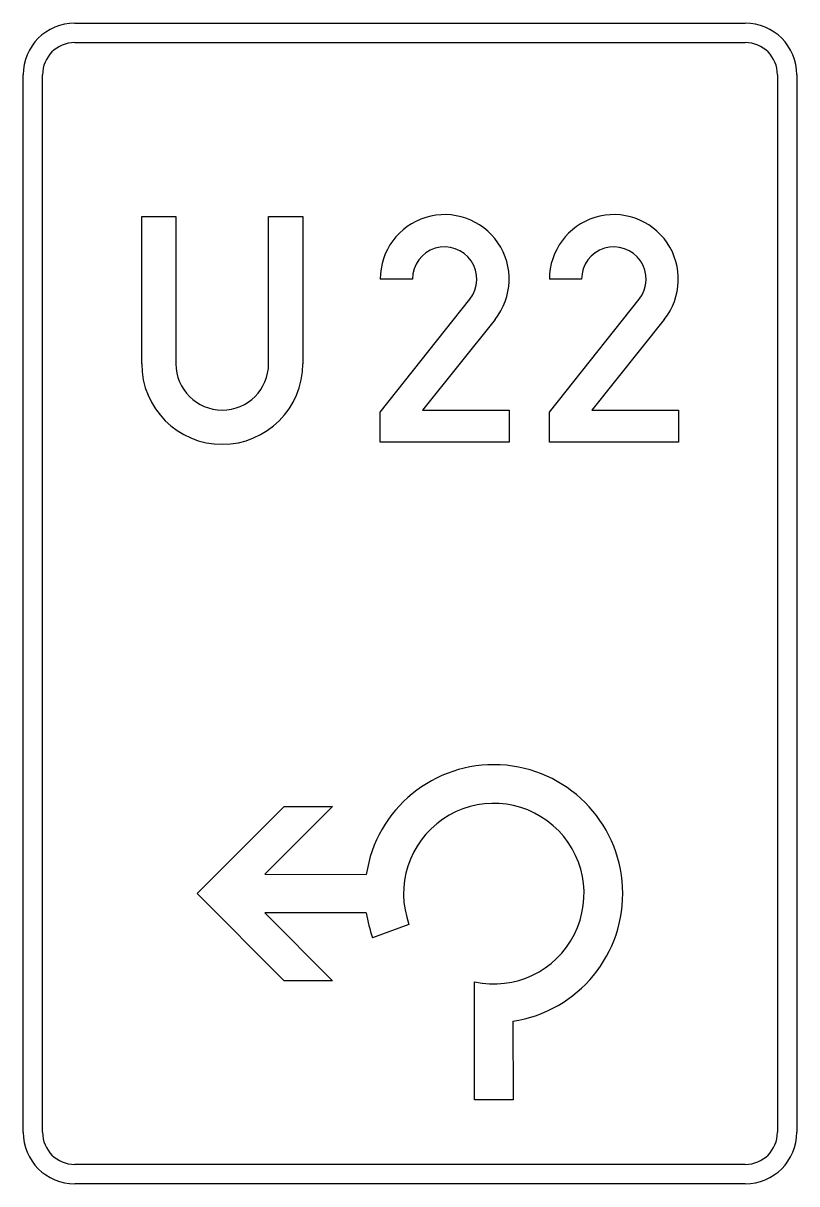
# Model space of a CAD drawing. Extents: x 0 to 600, y 0 to 900.
import ezdxf

# ---------------------------------------------------------------- set-up
doc = ezdxf.new("R2010")
doc.units = 0
doc.header["$LTSCALE"] = 25
doc.linetypes.add('AUSGEZOGEN', pattern=[0])
doc.layers.get('0').update_dxf_attribs({"linetype": 'AUSGEZOGEN'})

msp = doc.modelspace()

# ---------------------------------------------------------------- linework, layer by layer
for p, q in [((40, 900), (560, 900)), ((40, 885), (560, 885)), ((0, 40), (0, 860)), ((15, 40), (15, 860)), ((585, 860), (585, 40)), ((600, 860), (600, 40)), ((91.88, 750), (118.44, 750)), ((91.88, 635.94), (91.88, 750)), ((118.44, 750), (118.44, 635.94)), ((190.31, 635.94), (190.31, 750)), ((190.31, 750), (216.88, 750)), ((216.88, 750), (216.88, 635.94)), ((301.88, 701.56), (276.88, 701.56)), ((433.13, 701.56), (408.13, 701.56)), ((276.88, 598.44), (346.45, 686.01)), ((408.13, 598.44), (477.7, 686.01)), ((365.93, 670.34), (309.69, 600)), ((497.18, 670.34), (440.94, 600)), ((276.88, 575), (276.88, 598.44)), ((309.69, 600), (376.88, 600)), ((376.88, 600), (376.88, 575)), ((408.13, 575), (408.13, 598.44)), ((440.94, 600), (508.13, 600)), ((508.13, 600), (508.13, 575)), ((376.88, 575), (276.88, 575)), ((508.13, 575), (408.13, 575)), ((135, 225), (202.5, 292.5)), ((240, 292.5), (187.5, 240)), ((202.5, 292.5), (240, 292.5)), ((187.5, 240), (266.11, 239.88)), ((202.5, 157.5), (135, 225)), ((266.13, 210), (187.5, 210)), ((187.5, 210), (240, 157.5)), ((299.22, 201.06), (271.03, 190.8)), ((240, 157.5), (202.5, 157.5)), ((350, 65), (350, 156.63)), ((379.77, 126.1), (380, 65)), ((380, 65), (350, 65)), ((560, 15), (40, 15)), ((560, 0), (40, 0))]:
    msp.add_line(p, q)
for centre, radius, start, end in [((40, 860), 40, 90, 180), ((560, 860), 40, 0, 90), ((40, 860), 25, 90, 180), ((560, 860), 25, 0, 90), ((326.88, 701.56), 50, 321.3557, 540), ((458.13, 701.56), 50, 321.3557, 540), ((326.88, 701.56), 25, 321.534, 540), ((458.13, 701.56), 25, 321.534, 540), ((154.38, 635.94), 62.5, 180, 360), ((154.38, 635.94), 35.94, 180, 360), ((365, 225), 100, 278.495, 531.445), ((365, 225), 70, 257.625, 560), ((365, 225), 100, 188.625, 200), ((40, 40), 40, 180, 270), ((40, 40), 25, 180, 270), ((560, 40), 40, 270, 360), ((560, 40), 25, 270, 360)]:
    msp.add_arc(centre, radius, start, end)

doc.saveas('drawing.dxf')
